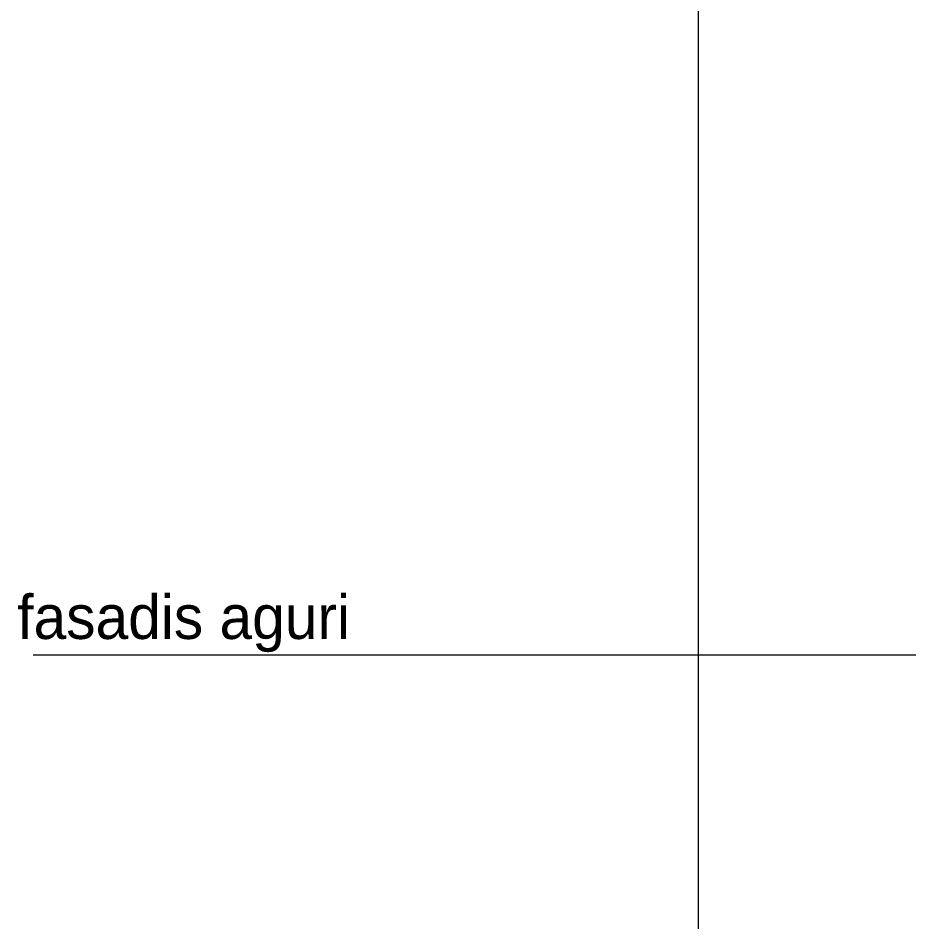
# Model space of a CAD drawing. Header units: millimetres. Extents: x 475206255 to 476720147, y 4620882299 to 4621447368.
# Drawn here: x 475354927 to 475361016, y 4621139865 to 4621146038 of the extents above; entities that cross this region are included whole.
import ezdxf

# ---------------------------------------------------------------- set-up
doc = ezdxf.new("R2010")
doc.units = ezdxf.units.MM
doc.header["$MEASUREMENT"] = 0
for name, color, linetype, lineweight in [('Annotation - Text_Pen_No__7_Pen_No__7_Pen_No__142', 142, 'Continuous', 0), ('New_Structural - Bearing_Pen_No__1', 1, 'Continuous', 0), ('zoma_Pen_No__5_Pen_No__142', 142, 'Continuous', 0)]:
    doc.layers.add(name, color=color, linetype=linetype, lineweight=lineweight)
doc.layers.add('zoma_Pen_No__5', color=7, linetype='Continuous')
doc.styles.add('GENERATED_STYLE_4', font='ACADMTAV.TTF')

# ---------------------------------------------------------------- blocks, each defined once
blk = doc.blocks.new('Line_17', base_point=(475368753.2, 4621141686.7))
at = {"layer": 'zoma_Pen_No__5_Pen_No__142', "linetype": 'Continuous', "lineweight": 0}
blk.add_hatch(color=142, dxfattribs=at).paths.add_polyline_path([(475368653.2, 4621141686.7), (475368660.8, 4621141648.4), (475368682.5, 4621141616), (475368714.9, 4621141594.3), (475368753.2, 4621141586.7), (475368791.5, 4621141594.3), (475368823.9, 4621141616), (475368845.6, 4621141648.4), (475368853.2, 4621141686.7), (475368845.6, 4621141725), (475368823.9, 4621141757.4), (475368791.5, 4621141779.1), (475368753.2, 4621141786.7), (475368714.9, 4621141779.1), (475368682.5, 4621141757.4), (475368660.8, 4621141725)])
at = {"layer": 'zoma_Pen_No__5_Pen_No__142', "color": 142, "linetype": 'Continuous', "lineweight": 0}
blk.add_line((475368653.2, 4621141686.7), (475355029.1, 4621141686.7), dxfattribs=at)
blk.add_circle((475368753.2, 4621141686.7), 100, dxfattribs=at)

msp = doc.modelspace()

# ---------------------------------------------------------------- linework, layer by layer
at = {"layer": 'New_Structural - Bearing_Pen_No__1', "color": 1, "linetype": 'Continuous', "lineweight": 0}
msp.add_line((475359574.523, 4621149064.428), (475359574.523, 4621122333.102), dxfattribs=at)

# ---------------------------------------------------------------- block references
at = {"layer": 'zoma_Pen_No__5', "color": 142, "linetype": 'Continuous', "lineweight": 0}
msp.add_blockref('Line_17', (475368753.202, 4621141686.708), dxfattribs=at)

# ---------------------------------------------------------------- texts
at = {"layer": 'Annotation - Text_Pen_No__7_Pen_No__7_Pen_No__142', "color": 142, "linetype": 'Continuous', "lineweight": 0, "insert": (475354921.312, 4621142097.488), "char_height": 300, "attachment_point": 1, "style": 'GENERATED_STYLE_4'}
msp.add_mtext('\\A1;{\\pql;\\fAcadMtavr|b0|i0|c0|p0;\\W1.000000;fasadis aguri}', dxfattribs=at)

doc.saveas('drawing.dxf')
